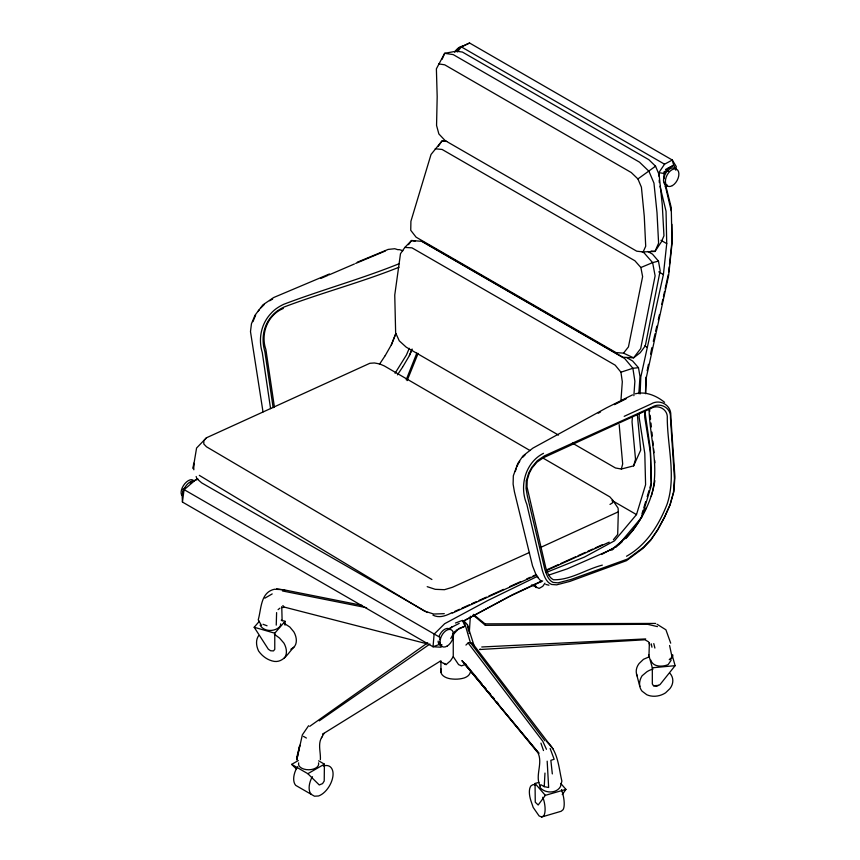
<?xml version="1.0" encoding="UTF-8"?>
<svg xmlns="http://www.w3.org/2000/svg" width="860" height="860" viewBox="0 0 860 860"><rect width="100%" height="100%" fill="white"/><g stroke="black" fill="none" stroke-linecap="round" stroke-linejoin="round"><path stroke-width="1.29" d="M285.025 625.155L285.068 621.307L281.209 620.2M318.619 760.82L324.403 764.153L324.22 781.02L322.565 783.611L319.254 784.954L307.858 773.699L291.68 764.368L298.302 760.541M542.746 457.918L609.837 496.876L612.513 499.929L618.082 508.11L618.329 511.818L617.695 534.479L613.395 539.704M276.243 625.134L276.608 612.61M649.01 654.417L649.375 642.742M644.85 411.22L650.396 449.103L651.31 482.965L649.816 487.932M645.495 392.902L646.043 377.196M644.989 410.725L644.742 417.261L650.429 452.876L651.321 485.491L641.721 517.215L618.641 544.745M645.613 393.729L646.204 378.045L668.629 275.501L672.004 243.831L671.262 207.668L665.371 184.061M639.303 413.542L639.141 417.455L644.796 453.37L645.591 484.717L636.497 514.592L614.491 540.832L584.349 557.119L546.035 572.524M640.098 393.977L640.797 377.013L663.404 274.544L666.726 243.627L666.048 211.27L660.007 186.254M654.868 480.654C651.568 502.186 640.592 522.654 625.79 538.564M547.175 761.175L548.648 787.502L544.24 786.653L544.971 773.065M632.412 416.681L632.046 421.927L635.518 459.219L633.626 465.873L621.35 469.033L615.448 467.969L572.438 443.137M633.874 395.686L634.884 381.26L632.885 368.284L624.747 358.588L421.615 241.316L411.564 240.499L404.856 247.422L400.491 253.7L394.751 295.066L395.643 332.863L399.244 340.807L406.221 347.171L558.495 435.085M638.829 393.665L640.001 376.443L638.475 367.693L632.637 361.017L626.822 357.663M620.942 400.523L622.307 381.765L620.942 372.187L615.19 365.167L411.972 247.841L404.856 247.422M185.212 487.459L183.255 489.146L182.169 495.876L182.438 502.057L433.031 646.763L439.417 644.398L439.611 642.054M439.793 639.711L439.976 637.357L183.255 489.146M668.661 272.072L669.22 266.901M669.499 264.31L672.004 241.004L671.864 224.288M182.438 502.057L184.04 489.791L195.521 479.901L197.832 478.934M280.65 623.855L280.285 626.188C275.318 631.907 264.031 632.186 260.064 625.134M675.659 170.065L676.272 166.56L672.305 160.035L469.56 43L461.325 46.87L457.456 51.955M296.829 759.692L299.774 745.265L296.829 757.144L296.829 759.692L302.344 734.859L308.589 725.732M647.139 370.757L648.451 364.35M650.558 354.094L651.869 347.687M661.738 304.418L662.877 299.248M663.436 296.657L664.565 291.475M665.135 288.895L668.241 274.662M653.299 341.334L655.062 333.723M655.642 331.186L656.814 326.112M658.276 319.769L659.448 314.695M651.203 496.338C659.986 467.98 649.848 438.159 649.053 409.381M621.35 469.033L622.683 463.948L619.178 424.636M669.23 659.728L672.176 657.599L672.907 655.051M641.915 514.011L643.043 510.281M643.796 507.798L645.677 501.595M647.182 496.628L649.063 490.415M515.29 471.527L516.333 468.119M391.311 344.881L395.826 333.551L391.612 344.365L385.173 355.664M406.221 379.754L416.831 353.094M407.113 380.636L418.111 353.374M252.926 321.661L255.624 315.201M409.414 355.588L411.8 349.923M409.274 348.311L406.425 355.019L395.052 373.272M412.123 349.02L409.113 356.104L402.577 367.177M442.094 59.276L444.663 53.309L456.327 51.181L462.4 52.051L648.849 159.691L655.546 166.195L659.115 174.698L662.275 204.766L663.952 235.79L661.458 241.735L655.019 251.432L643.162 251.915L636.733 251.195L445.147 140.588L438.869 133.956L436.558 125.463L437.181 96.696L436.385 68.832L444.663 53.309L453.231 54.61L639.464 162.131L648.934 171.248L653.955 183.083L657.008 212.667L658.599 243.186L655.019 251.432L651.106 251.034M643.162 251.915L645.709 246.218L644.269 216.258L641.409 187.2L637.916 178.934L631.251 172.527L444.706 64.822L438.6 63.866M321.823 737.192C317.534 744.008 320.898 752.221 320.361 759.692M633.626 465.873L640.711 450.092L637.378 414.864M516.677 466.991L518.214 463.938M646.226 507.927L639.603 520.386L633.283 529.824L626.51 537.328L612.094 549.196L567.245 568.847L549.035 574.996M450.758 638.529L452.521 635.282L458.907 628.509L464.959 626.22L462.497 620.372L455.445 623.016M297.71 766.658L295.722 770.098A16.566 9.568 -60 0 0 295.722 785.374L314.47 796.199L318.522 795.984A17.232 9.944 -60 0 0 332.852 776.677A16.566 9.568 -60 0 0 332.852 771.581A17.232 9.944 -60 0 0 323.296 766.056M321.457 737.837L324.037 733.376L322.565 734.644M312.492 776.72L311.169 779.009A16.566 9.568 -60 0 0 311.169 794.285M518.731 463.067L519.752 461.315M379.421 364.35L385.097 355.771M453.252 633.325L453.252 656.653L450.5 660.792L446.082 664.608L439.836 661.426L322.597 734.15M397.438 374.852L402.502 367.285M659.039 176.354L658.857 172.645L664.554 164.196L672.305 160.035L673.67 165.26L676.143 169.678M438.299 146.232L441.975 140.986L446.834 141.395M544.961 583.188L542.757 586.316L539.112 588.412L531.534 584.961M562.257 794.597L565.934 789.405L560.784 783.46M258.022 311.481L259.204 309.826M445.577 141.448L441.975 140.986L431.032 154.467L410.908 221.299L410.747 230.297L416.079 237.166L616.007 352.589L623.521 353.137L633.605 357.846L640.227 352.707L645.29 345.892L660.179 270.728L658.47 261.128L652.493 254.141L647.849 251.464M408.521 244.659L411.564 240.499L415.068 241.251M565.934 789.405L545.337 795.35L538.177 805.003L535.264 802.187L535.049 783.46L538.908 782.353M623.521 353.137L628.445 346.892L642.613 276.63L640.872 267.524L634.884 260.752L442.104 149.457L435.192 148.78M672.101 654.901L675.111 665.672L660.039 684.56L656.61 686.258L653.492 685.71L652.321 683.926L652.321 667.79L648.644 654.632L648.676 657.191M455.864 51.793L459.089 47.923L469.56 43M285.068 621.307L274.77 633.196L274.77 649.321L273.48 650.923L270.631 650.762L268.341 649.225L254.184 627.252L259.333 621.307M260.945 307.848L264.364 304.408M258.591 635.744A19.479 13.642 46.1 0 0 258.591 651.02C262.354 656.363 267.89 660.362 274.404 661.426C283.746 662.469 288.261 652.772 293.883 647.204A16.308 11.083 49.1 0 0 293.883 631.917L289.841 627.037L283.961 623.221M530.029 450.533L384.291 365.919L379.658 363.93L374.379 362.963L369.854 363.285L206.486 437.772L203.809 440.707L203.82 444.018L206.529 446.813L431.903 579.511M449.608 629.337L452.113 626.628M665.178 186.781L666.855 184.997M665.823 187.072L667.435 185.362M452.478 633.949L455.123 631.24M522.858 457.165L525.17 454.822M206.486 437.772L196.575 448.038L193.134 468.592L193.672 463.207L193.833 469.796M465.937 645.075L468.141 642.957L470.345 642.538L472.548 643.387L548.282 742.717C558.269 753.005 558.742 767.937 561.881 781.127L560.419 786.653C556.452 793.705 545.165 793.425 540.198 787.706L539.833 785.374M618.415 545.046L622.103 541.8M190.114 483.255L192.07 481.568M278.081 609.633L279.919 608.149M309.697 726.367L427.721 642.786M611.879 550.12L613.739 548.669M615.609 547.218L617.48 545.767M655.546 166.195L637.916 178.934M319.254 720.852L429.946 644M626.521 556.248C646.537 545.004 658.975 524.987 667.124 504.121C676.336 476.343 667.424 446.695 667.274 418.283C668.177 409.36 658.104 403.888 650.773 408.5L543.445 457.724L536.93 462.185L532.136 467.904L529.341 473.086L527.234 479.955L527.008 486.878L545.756 567.611C547.347 572.126 548.777 577.49 553.453 579.769C570.653 580.167 586.058 569.234 602.344 565.128M290.852 649.279L293.883 647.204M543.498 453.327C525.352 462.443 519.053 486.094 526.804 504.239L542.402 570.696C544.176 575.953 546.025 582.048 551.539 584.467L556.657 584.854L569.976 581.371L626.488 560.666L642.85 548.486L650.611 540.37L657.771 529.857L664.64 517.086L670.166 504.723L673.917 491.361L674.907 476.752L670.757 415.917C671.746 405.35 659.932 398.481 651.084 403.985L624.199 416.337M609.987 504.433L612.546 502.842L612.513 499.929M264.848 598.173L272.201 593.927M439.836 661.426L440.933 660.792M480.278 649.117L479.536 649.537L644.968 639.775L648.644 641.893M465.937 664.178L461.519 665.876L458.584 664.608L453.252 656.653M307.858 773.699L324.403 764.153M535.167 785.094L533.211 784.524L531.007 785.803A16.308 7.385 68.9 0 0 531.007 801.079L533.211 807.454L539.091 815.936L541.671 817L543.875 815.731A19.479 8.181 70.9 0 0 543.875 800.445L542.767 797.263M269.675 300.774L272.631 299.087M618.329 511.818L540.531 547.476M598.248 413.219L600.559 411.918M462.712 621.457L513.13 594.411L541.424 581.156M462.82 621.468L509.507 596.442L542.681 580.909M464.959 626.22L456.004 630.337M601.559 554.496L616.631 546.39M283.295 308.471C267.6 314.803 260.365 333.863 265.89 349.547L274.415 407.049M609.428 550.411L612.911 548.562M447.802 629.208L459.208 623.403M614.513 404.641L626.177 398.771M632.476 394.89L606.666 407.769L532.867 448.135L522.934 455.993L517.774 463.508L513.323 475.816L513.108 484.137L514.441 491.845L532.534 565.88L535.737 573.975L538.048 577.264M665.747 169.592L673.67 165.26L667.704 168.367L664.189 173.505L664.361 178.547M536.511 576.802L487.942 600.43L444.642 623.715L434.117 634.175L433.031 646.763L441.148 647.214M529.513 552.453L452.392 587.305L444.469 589.691L435.257 589.326L427.205 586.67M452.177 612.578C446.297 615.642 439.352 618.469 432.935 615.136M454.628 611.481L459.509 609.267M461.96 608.16L469.291 604.849M471.731 603.741L476.623 601.538M479.074 600.43L486.405 597.12M488.846 596.012L503.519 589.38M509.625 586.617L520.633 581.65M526.739 578.887L530.405 577.232M532.856 576.125L535.296 575.017M546.304 570.051L558.527 564.525M560.967 563.418L575.641 556.786M578.081 555.678L585.413 552.367M587.864 551.26L592.755 549.056M595.195 547.949L602.527 544.638M452.263 613.148L536.21 575.179M545.949 570.782L609.213 542.165M649.375 656.75L643.495 659.297L639.087 663.544A16.566 13.395 -13.9 0 0 637.228 676.024M320.769 278.457L327.983 275.35M329.187 274.834L354.427 263.977M355.631 263.461L385.312 251.012M329.423 273.985L273.652 297.538L262.848 304.913L255.065 315.158L251.464 323.715L250.486 331.594L263.01 411.908M193.199 481.095L197.703 479.192M357.255 262.225L388.15 249.422L394.729 248.723L398.298 249.819M640.872 267.524L652.622 262.612L658.47 261.128M399.212 263.687C361.35 278.984 321.887 289.777 283.736 304.3C278.909 306.59 274.329 309.514 270.825 313.599C261.15 323.908 258.129 338.947 262.257 352.417L270.588 408.661M399.051 267.224C361.447 282.295 322.188 292.615 284.316 306.923C279.898 309.019 275.651 311.642 272.437 315.383C263.364 324.973 261.053 339.044 264.848 351.504L273.147 407.704M620.942 372.187L632.885 368.284L638.475 367.693M541.671 817L561.15 811.27L562.988 809.787A15.62 5.02 76.1 0 0 562.988 794.5L561.515 789.577M635.368 393.794C645.763 391.085 656.556 395.804 664.576 402.319M652.321 667.79L675.111 665.672M281.757 607.515L285.068 607.3L427.13 643.839M653.492 685.71L658.567 685.409M481.74 646.989L645.699 638.926M444.298 613.674L433.666 614.029L424.378 611.051L199.294 475.344M473.656 615.491L485.416 625.338L647.537 624.285L657.47 626.617M473.29 614.352L485.051 623.855L655.632 623.436M439.417 644.398L441.954 644.721M276.608 588.831L284.692 590.111M658.857 172.645L664.189 173.505L664.404 171.398L664.457 176.569M362.114 605.397L283.23 589.68L274.404 589.261C260.408 592.379 261.397 608.945 258.226 619.823L261.537 625.553M282.488 590.96L366.639 607.719M545.799 584.434L548.949 585.198M254.184 627.252L274.77 633.196M399.147 249.572L402.888 250.712M263.01 624.285L267.051 625.768M427.409 612.503L201.724 482.901L196.908 478.73L196.144 476.494M461.325 46.87L664.554 164.196M665.565 169.388L669.037 171.398M660.942 240.284L666.726 243.627M641.807 251.561L644.129 252.904L652.622 262.612L655.116 275.823L640.689 348.601L633.605 357.846L622.887 357.223L422.604 241.595M658.771 271.878L663.404 274.544M644.688 345.87L647 347.204M612.116 500.52L636.497 514.592M443.878 663.329L446.082 664.608M540.929 784.739L544.24 786.653M303.451 736.343L306.386 738.041M657.104 624.285L665.919 629.799L670.703 643.172M274.404 634.261L279.554 638.077L283.961 643.172A16.308 11.083 49.1 0 1 283.961 658.448M541.596 581.736L536.672 576.297M474.021 645.505L467.41 624.704L464.099 621.092L470.345 642.538L544.971 740.804M282.854 605.601L283.961 606.666M291.68 764.368L296.431 769.055M546.444 741.223L553.066 748.866M535.049 783.46L545.337 795.35M493.651 698.879L463.733 662.909L465.195 663.759L482.223 684.27M495.371 700.943L538.973 753.36L461.895 660.577L537.994 752.898C543.187 763.701 534.619 775.86 540.198 786.008M483.922 686.323L486.47 689.397M488.179 691.451L490.727 694.525M492.425 696.568L494.135 698.621M496.682 701.695L498.381 703.749M468.141 642.957L542.767 741.223L546.444 749.296M550.12 748.447L554.163 759.272L550.851 760.326L552.324 773.914M670.338 658.244L671.069 660.362L668.123 664.608C662.619 667.059 652.837 667.199 650.848 660.147M649.01 642.957L649.751 645.086M540.929 743.137L543.498 750.565M535.049 584.295L536.178 587.638M467.41 624.704L468.506 630.907M636.508 673.95L639.818 686.474M653.793 643.592L654.89 648.053M485.051 623.855L485.416 625.338M671.262 210.969L664.479 182.341M651.213 643.807L651.955 647.204M669.596 645.505L672.176 657.599M649.493 408.79L649.762 411.381M650.171 415.262L650.579 419.153M650.977 423.034L651.385 426.925M651.923 432.107L652.332 435.988M652.847 441.148L653.234 444.996M653.611 448.834L653.987 452.683M654.643 460.272L654.858 462.798M659.212 180.073L659.33 182.556M281.757 606.666L282.123 620.888M470.345 616.212L469.248 633.519M440.933 661.587L440.933 672.251A13.115 7.568 0 0 0 452.704 679.045A18.253 10.535 0 0 0 464.099 677.981A13.115 7.568 0 0 0 468.506 675.433A18.253 10.535 0 0 0 470.345 672.251M441.707 646A9.535 5.687 -61.8 0 1 439.89 645.279M438.664 643.603A9.535 5.687 -61.8 0 1 438.159 641.098M438.965 636.572A9.535 5.687 -61.8 0 1 448.092 628.413M181.793 495.274A9.535 5.106 -56.7 0 1 184.857 483.632A9.535 5.106 -56.7 0 1 193.908 480.998M183.008 493.274A9.535 5.106 -56.7 0 1 186.803 484.825A9.535 5.106 -56.7 0 1 193.554 480.955M454.564 52.17A9.535 5.106 -56.7 0 1 462.809 46.279M667.048 185.47A9.535 5.687 -61.8 0 1 665.317 173.838A9.535 5.687 -61.8 0 1 675.949 169.323M653.052 669.069A17.093 13.738 -17 0 0 646.806 671.821L642.022 675.853A18.167 14.072 -30 0 0 642.022 691.139L646.806 694.751A17.093 13.738 -17 0 0 665.554 692.837L669.962 688.591A16.566 13.395 -13.9 0 0 669.962 673.305M440.933 672.251A18.253 10.535 0 0 1 440.933 668.854M318.522 762.874A10.094 5.826 0 0 1 308.589 769.764A10.094 5.826 0 0 1 298.667 762.874M526.309 480.837L526.073 488.448L527.32 495.844L544.853 569.535C546.53 574.34 548.11 579.984 553.044 582.413L558.022 582.854L571.062 579.468L627.649 559.011L643.57 547.25L650.988 539.51L657.782 529.567L664.565 516.967L669.908 505.046L673.487 492.371L674.455 478.429L670.456 417.81C671.423 408.07 660.48 401.91 652.396 406.963L544.315 455.94L537.285 460.745L531.846 467.227L528.771 472.892L526.309 480.837M447.071 646.118A9.535 5.687 -61.8 0 0 452.5 630.875A9.535 5.687 -61.8 0 0 440.825 637.69A9.535 5.687 -61.8 0 0 447.071 646.118M672.423 185.588A9.535 5.687 -61.8 0 0 677.852 170.345A9.535 5.687 -61.8 0 0 666.178 177.16A9.535 5.687 -61.8 0 0 672.423 185.588"/></g></svg>
